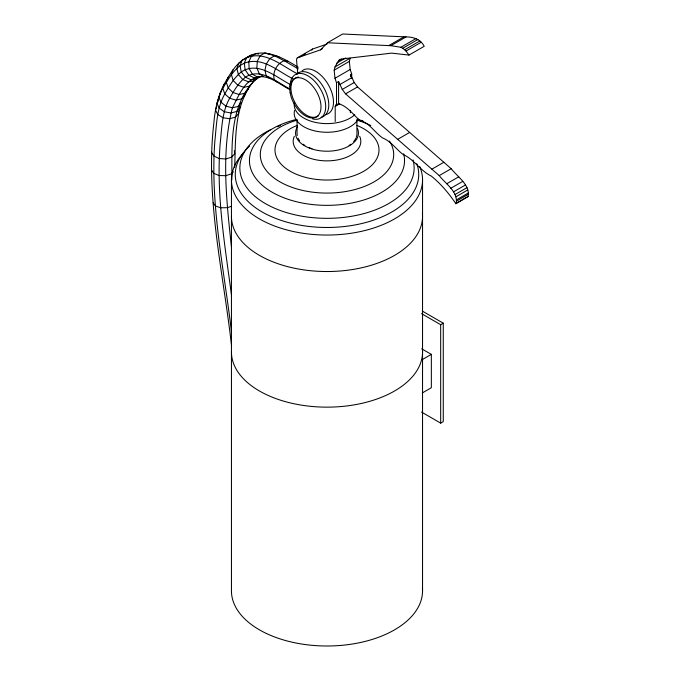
<?xml version="1.0" encoding="UTF-8"?>
<svg xmlns="http://www.w3.org/2000/svg" width="680" height="680" viewBox="0 0 680 680"><rect width="100%" height="100%" fill="white"/><g stroke="black" fill="none" stroke-linecap="round" stroke-linejoin="round"><path stroke-width="1.02" d="M231.574 345.933C223.252 271.915 205.003 197.157 213.936 122.281C215.067 108.876 218.144 95.514 224.51 83.581C230.223 73.84 236.028 62.909 246.576 57.69C265.106 50.354 281.75 65.858 297.16 73.653M335.563 105.264L338.589 103.657C347.403 106.292 353.149 114.376 359.541 120.343C369.444 122.63 374.68 132.566 382.576 137.93C390.966 141.185 396.168 149.269 403.129 154.513C414.154 159.367 420.418 170.918 431.383 176.129C440.938 183.965 449.012 193.46 455.855 203.719L456.229 203.354C458.159 191.471 445.425 183.804 439.229 175.601L345.559 93.849L342.261 89.428L338.589 81.532L336.506 82.739L336.506 104.865L335.563 105.264L335.206 106.437L335.206 121.499M455.855 203.719L468.197 196.444C470.127 184.56 457.394 176.894 451.197 168.691L357.527 86.938L354.229 82.518L350.557 74.621L351.704 73.967L350.175 69.496L349.358 61.395L350.208 58.166L335.01 66.938L334.169 70.167L334.976 78.268L336.506 82.739M217.6 102.782L220.439 92.31M255.654 78.982C233.877 102.773 235.739 137.3 234.71 167.356M218.441 98.829L216.945 103.3L219.13 108.103L224.298 111.707L230.809 112.982L236.606 111.52L239.836 107.78L239.691 105.842M224.51 83.581L218.875 96.993L220.94 102.17L225.981 106.191L232.399 107.78L238.153 106.428L241.425 102.57M216.673 106.607L215.509 110.016L217.761 114.486L223.006 117.733L229.585 118.736L235.391 117.164L238.603 113.526L238.357 110.789M228.072 77.273L226.355 82.263L222.861 88.451L224.791 93.925L229.678 98.269L235.986 100.104L241.698 98.847L245.004 94.894M233.18 69.504L231.404 74.579L226.355 82.263L228.166 87.941L232.934 92.505L239.139 94.503L244.817 93.313L248.166 89.301M246.576 57.69L244.29 63.189L245.131 69.734L248.846 75.234L254.244 77.953L261.622 76.441M335.01 66.938L338.623 60.511L341.3 58.965M327.037 44.064L312.57 49.036L297.373 57.809L296.599 58.922L296.599 60.724L297.789 73.873M311.788 50.15L312.57 49.036M251.566 83.708C228.99 110.118 232.228 147.577 231.838 179.996M255.408 79.416L249.543 86.139L243.899 87.286L237.77 85.153L233.112 80.418L231.404 74.579C235.934 68.952 241.29 63.129 248.786 61.88C265.447 58.659 279.012 72.131 292.961 78.778M233.435 171.819L231.523 173.816L225.692 175.695L219.062 175.517L213.749 173.349L211.429 169.864M297.373 57.809L320.526 49.852L327.479 42.772L342.677 34L406.053 36.924C413.398 36.822 420.758 39.398 424.209 46.299L409.012 55.072L391.637 53.125L342.057 58.956L338.623 60.511M245.48 58.718C261.825 45.654 283.297 57.91 298.223 67.252M259.624 77.027L254.26 80.801L248.684 81.864L242.76 79.509L238.349 74.494L236.87 68.391L238.782 63.155L241.136 61.795M251.277 54.978L242.105 60.291L240.04 65.654L241.264 71.969L245.395 77.231L251.115 79.772L256.606 78.769M300.169 56.856L301.962 55.828M303.748 54.799L305.532 53.762M320.526 49.852L322.311 48.824M336.787 63.096L345.729 57.928M334.169 70.167L349.358 61.395M388.748 45.602L403.945 36.831M327.479 42.772L390.855 45.696L406.053 36.924M334.976 78.268L350.175 69.496M390.855 45.696L400.928 47.26L416.118 38.488M339.66 84.643L351.628 77.733M400.928 47.26L402.696 48.28L417.894 39.508M402.696 48.28L404.651 49.759L419.849 40.987M404.651 49.759L406.011 51.042L421.2 42.27M342.261 89.428L354.229 82.518M345.559 93.849L357.527 86.938M335.206 106.437L339.677 103.861M397.69 139.34L409.657 132.43M431.868 169.175L443.836 162.265M439.229 175.601L451.197 168.691M446.785 183.71L458.754 176.8M450.815 188.283L462.783 181.373M453.552 191.845L465.519 184.934M455.031 194.548L466.998 187.646M455.872 196.834L467.84 189.924M456.603 199.758L468.571 192.848M456.603 201.084L468.571 194.174M456.229 203.354L468.197 196.444M421.498 313.625L440.674 324.692L443.275 323.187L443.275 421.617L440.674 423.122L421.498 412.046M422.263 359.618L431.341 354.374L431.341 387.727L422.263 392.972M231.217 206.371L227.332 207.689L220.72 207.791L215.424 205.972L213.12 202.819M260.534 76.508C245.012 78.293 238.782 95.854 232.399 107.78C220.992 153.111 226.5 200.753 231.404 246.602M267.92 54.086L269.883 53.924M290.224 89.734C279.803 84.872 269.781 74.672 257.389 77.035L252.374 74.205L249.16 68.553L248.786 61.88L251.353 56.304L256.054 53.584L258.723 54.094M288.107 61.413L284.104 60.69L274.609 55.803L264.996 52.879L260.296 55.59L257.269 61.209L256.87 67.941L259.233 73.661L263.611 76.542M278.911 56.678L274.609 55.803L269.9 58.522L266.297 63.962L264.928 70.397L266.228 75.794L269.79 78.429M298.308 68.892L284.104 60.69C276.828 63.648 272.102 72.335 274.389 79.985L277.534 82.407M291.006 84.906C276.454 77.486 258.162 60.605 241.264 71.969C234.03 77.792 229.338 85.986 224.791 93.925C216.665 108.171 216.589 124.984 214.88 140.837C209.924 204.96 224.026 268.685 231.523 332.036M289.858 88.918C276.811 82.356 260.525 67.073 245.395 77.231C238.501 82.832 234.039 90.686 229.678 98.269C221.816 112.047 221.875 128.341 220.175 143.658C216.002 194.556 224.978 245.421 231.565 295.724M422.272 311.066L443.275 323.187M421.702 348.815L431.341 354.374M406.011 51.042L409.012 55.072M211.429 152.124L213.749 155.958L219.062 158.525L225.692 158.993L231.523 157.233L234.71 153.791L234.362 150.764M440.674 324.692L440.674 423.122M422.543 179.885L422.543 590.835M356.932 120.487L356.932 133.764A29.937 17.289 0 0 1 356.277 137.369M351.704 73.967L351.704 78.174M350.557 74.621L350.557 76.73M350.404 110.712L350.404 112.727M338.589 81.532L338.589 103.657M297.058 120.487L297.058 133.764A29.937 17.289 0 0 0 297.219 135.575M231.447 179.885L231.447 590.835A95.548 55.165 0 0 0 329.664 645.975A95.548 55.165 0 0 0 422.39 587.758M355.912 138.244A29.937 17.289 0 0 1 353.668 141.619M350.744 144.287A29.937 17.289 0 0 1 349.061 145.452M312.026 148.742A29.937 17.289 0 0 1 309.221 147.679M304.929 145.452A29.937 17.289 0 0 1 303.238 144.287M299.642 140.803A29.937 17.289 0 0 1 298.078 138.244M354.764 114.75A32.793 18.93 0 0 1 316.285 122.579A32.793 18.93 0 0 1 294.38 102.706M358.267 119.025A32.793 18.93 0 0 1 319.481 131.767A32.793 18.93 0 0 1 294.61 110.372M296.718 74.128A25.143 14.518 60 0 1 323.774 87.686A25.143 14.518 60 0 1 321.122 117.317M290.148 86.904A25.143 14.518 60 0 1 305.898 74.809A25.143 14.518 60 0 1 325.38 102.587A25.143 14.518 60 0 1 312.57 118.872M318.444 115.71A22.083 12.75 60 0 1 295.681 103.861A22.083 12.75 60 0 1 296.047 77.758M296.82 77.444A22.083 12.75 60 0 1 298.512 77.07M302.149 70.771A25.143 14.518 60 0 1 328.882 85.689A25.143 14.518 60 0 1 325.83 114.597M416.78 163.693A91.724 52.955 0 0 1 310.53 226.619A91.724 52.955 0 0 1 249.62 146.081M412.998 159.953A87.142 50.311 0 0 1 296.846 215.228A87.142 50.311 0 0 1 270.657 129.65M277.363 126.684A87.142 50.311 0 0 1 280.364 125.528M403.639 153.765A77.554 44.778 0 0 1 345.058 204.119A77.554 44.778 0 0 1 253.317 174.556A77.554 44.778 0 0 1 296.82 119.331M357.17 119.331A77.554 44.778 0 0 1 362.984 120.921M389.487 141.125A66.7 38.505 0 0 1 352.393 190.179A66.7 38.505 0 0 1 266.22 170.433A66.7 38.505 0 0 1 297.475 120.037M356.507 120.037A66.7 38.505 0 0 1 370.762 125.519M419.73 166.6A95.548 55.165 0 0 1 313.642 234.506A95.548 55.165 0 0 1 244.248 152.303M422.39 213.282A95.548 55.165 0 0 1 329.664 271.507A95.548 55.165 0 0 1 231.447 216.359M356.822 125.4A52.02 30.039 0 0 1 365.857 169.966A52.02 30.039 0 0 1 288.133 169.966A52.02 30.039 0 0 1 297.168 125.4M359.661 136.297A33.813 19.524 0 0 1 326.995 160.871A33.813 19.524 0 0 1 294.329 136.297M357.374 128.358A31.45 18.156 0 0 1 325.626 151.198A31.45 18.156 0 0 1 297.44 126.854M422.39 348.908A95.548 55.165 0 0 1 329.664 407.125A95.548 55.165 0 0 1 231.447 351.985M290.139 92.828A22.083 12.75 60 0 0 315.885 117.24A22.083 12.75 60 0 0 310.173 83.419A22.083 12.75 60 0 0 290.139 92.828"/></g></svg>
